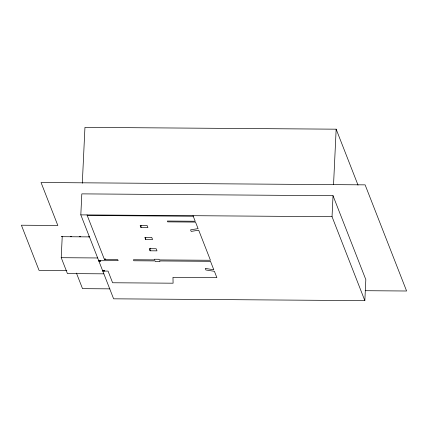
<?xml version="1.0" encoding="UTF-8"?>
<svg xmlns="http://www.w3.org/2000/svg" width="428" height="428" viewBox="0 0 428 428"><rect width="100%" height="100%" fill="white"/><g stroke="black" fill="none" stroke-linecap="round" stroke-linejoin="round"><path stroke-width="0.64" d="M62.172 236.609L61.445 236.577L62.215 236.689L61.225 257.693L67.426 273.572L103.86 273.834M80.822 214.877L81.812 193.873L333.027 195.698L365.828 279.634L364.838 300.638L113.623 298.819L80.822 214.877L332.037 216.702L364.838 300.638M82.31 183.232L84.947 127.362L336.162 129.181L358.033 185.142M140.989 227.541L140.165 225.433L147.088 225.481L147.911 227.594L140.989 227.541L141.079 225.567M145.654 239.477L144.83 237.369L151.747 237.417L152.577 239.53L145.654 239.477L145.745 237.503M150.078 250.803L149.254 248.695L156.177 248.743L157.001 250.851L150.078 250.803L150.201 248.17M332.037 216.702L333.027 195.698M333.556 184.388L336.162 129.181M89.174 236.887C90.19 236.641 87.959 236.663 89.174 236.887L62.215 236.689M87.232 215.482L193.247 216.247M61.225 257.693L97.654 257.961M98.74 260.732L118.144 260.652L117.743 259.625L104.448 259.529L105.737 259.347L105.572 258.929L104.207 258.919L87.012 214.926M98.825 260.957L100.65 260.968M98.895 261.123L100.714 261.139L100.564 260.748M102.624 270.673L104.443 270.683L104.598 271.074M66.859 270.55L39.039 270.346L21.4 225.214L57.834 225.476L41.04 182.51L365.116 184.859L406.6 291.003L365.17 290.698M102.688 270.838L104.512 270.849M102.773 271.058L108.059 271.101L112.612 282.758L173.089 283.197L172.976 277.328L216.878 277.644L214.407 271.315L205.889 269.982L205.285 268.426L213.797 269.763L210.501 261.321L159.676 260.957L159.928 261.594L155.375 261.562L155.123 260.92L133.809 260.77L133.408 259.743L154.717 259.887L154.471 259.25L159.023 259.282L159.269 259.919L210.453 260.272L198.694 230.184L191.177 231.398L190.567 229.847L198.084 228.627L195.526 222.079L167.653 221.875L167.327 221.041L195.2 221.244L193.028 215.691M109.916 288.852L82.524 288.654L76.441 273.101M70.55 236.614L71.278 236.673L70.577 236.588M79.662 236.679L80.384 236.743L79.662 236.679"/></g></svg>
